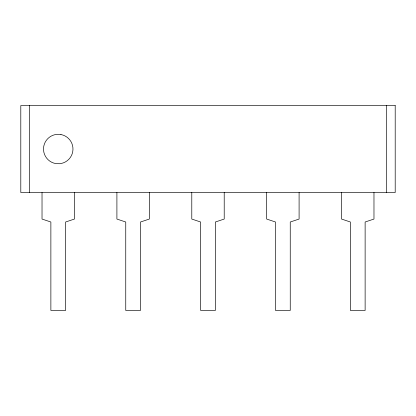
<?xml version="1.0" encoding="UTF-8"?>
<svg xmlns="http://www.w3.org/2000/svg" width="416" height="416" viewBox="0 0 416 416"><rect width="100%" height="100%" fill="white"/><g stroke="black" fill="none" stroke-linecap="round" stroke-linejoin="round"><path stroke-width="0.62" d="M386.355 105.555L386.355 192.525M373.974 192.525L373.974 219.055L365.128 222.004L365.128 310.445L350.392 310.445L350.392 222.004L341.546 219.055L341.546 192.525M299.094 192.525L299.094 219.055L290.248 222.004L290.248 310.445L275.512 310.445L275.512 222.004L266.666 219.055L266.666 192.525M224.214 192.525L224.214 219.055L215.368 222.004L215.368 310.445L200.632 310.445L200.632 222.004L191.786 219.055L191.786 192.525M149.334 192.525L149.334 219.055L140.488 222.004L140.488 310.445L125.752 310.445L125.752 222.004L116.906 219.055L116.906 192.525M74.454 192.525L74.454 219.055L65.608 222.004L65.608 310.445L50.872 310.445L50.872 222.004L42.026 219.055L42.026 192.525M29.645 105.555L29.645 192.525M395.2 105.555L20.8 105.555L20.8 192.525L395.2 192.525L395.2 105.555M60.939 134.55L57.096 134.342A14.742 14.742 0 0 0 55.541 163.53L59.384 163.738A14.742 14.742 0 0 0 60.939 134.55"/></g></svg>
